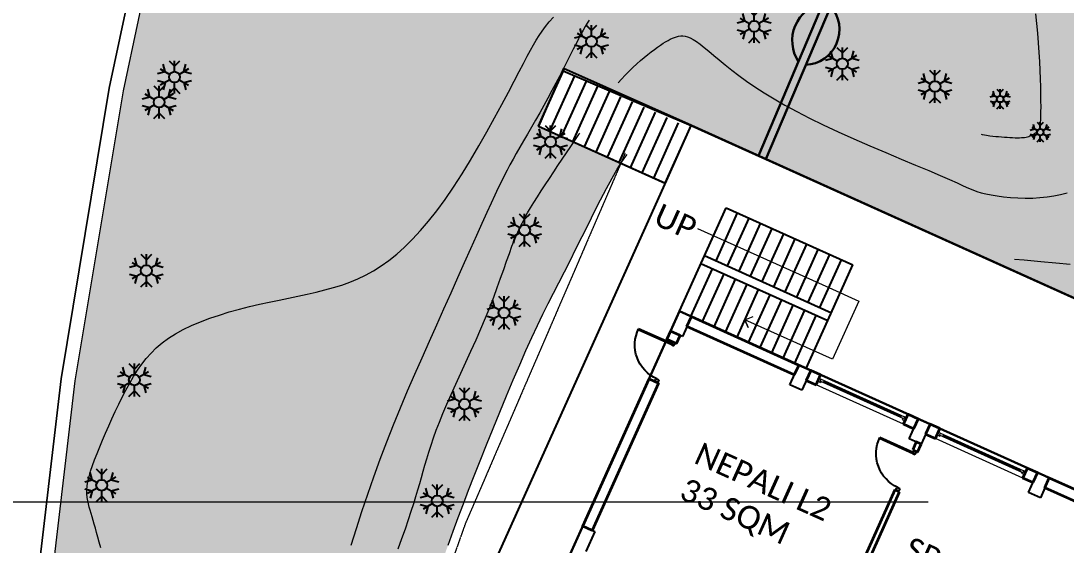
# Model space of a CAD drawing. Header units: inches. Extents: x 527934 to 2134587, y -408734 to 227304.
# Drawn here: x 680596 to 704559, y -161608 to -149600 of the extents above; entities that cross this region are included whole.
import ezdxf

# ---------------------------------------------------------------- set-up
doc = ezdxf.new("R2010")
doc.units = ezdxf.units.IN
doc.header["$MEASUREMENT"] = 0
for name, pattern in [('ACAD_ISO02W100', [15, 12, -3]), ('CONTINU', [0]), ('HIDDEN', [0.375, 0.25, -0.125])]:
    doc.linetypes.add(name, pattern=pattern)
for name, color, linetype, lineweight in [('1 FOR ELEC', 3, 'Continuous', 30), ('boundary', 1, 'Continuous', 20), ('Contour', 3, 'Continuous', 5), ('Index_Contour', 1, 'Continuous', 20), ('K-ANO-Text', 250, 'Continuous', 15), ('K-AR-Wall', 33, 'Continuous', 5), ('K-AR-Wall Section', 33, 'Continuous', 35), ('Miscellaneous', 7, 'Continuous', 15), ('NEW BLOCKS', 12, 'Continuous', 30), ('partition wall', 5, 'Continuous', 20), ('Terrace', 30, 'ACAD_ISO02W100', 15)]:
    doc.layers.add(name, color=color, linetype=linetype, lineweight=lineweight)
doc.layers.add('K-AR-Al Section', color=7, linetype='Continuous', lineweight=5, true_color=0xb0b0b0)
for name, color, linetype in [('kpl_coupe mur', 1, 'CONTINU'), ('kpl_dessin fin', 3, 'CONTINU'), ('Tree', 3, 'Continuous')]:
    doc.layers.add(name, color=color, linetype=linetype)
doc.styles.add('1.5MM TEXT', font='calibri.ttf', dxfattribs={"height": 1.5})

# ---------------------------------------------------------------- blocks, each defined once
blk = doc.blocks.new('Tree')
for p, q in [((-0.433, 0.25), (-0.525, 0.592)), ((-0.25, 0.75), (0, 0.5)), ((0, 0.25), (0, 0.75)), ((0, 0.5), (0.25, 0.75)), ((0.433, 0.25), (0.525, 0.592)), ((-0.775, 0.158), (-0.433, 0.25)), ((-0.65, 0.375), (-0.217, 0.125)), ((0.65, 0.375), (0.217, 0.125)), ((0.433, 0.25), (0.775, 0.158)), ((-0.775, -0.158), (-0.433, -0.25)), ((-0.217, -0.125), (-0.65, -0.375)), ((-0.433, -0.25), (-0.525, -0.592)), ((0, -0.75), (0, -0.25)), ((0.217, -0.125), (0.65, -0.375)), ((0.433, -0.25), (0.775, -0.158)), ((0.433, -0.25), (0.525, -0.592)), ((-0.25, -0.75), (0, -0.5)), ((0, -0.5), (0.25, -0.75))]:
    blk.add_line(p, q)
blk.add_circle((0, 0), 0.25)
blk = doc.blocks.new('bldg1')
at = {"ltscale": 0.5}
for p, q in [((2539853, 3342548), (2539003, 3342548)), ((2539853, 3342523), (2539003, 3342523)), ((2539903, 3342598), (2539828, 3342598)), ((2539828, 3342598), (2539828, 3342548)), ((2539828, 3342548), (2539853, 3342548)), ((2539853, 3342548), (2539853, 3342523)), ((2539853, 3342523), (2539903, 3342523)), ((2539903, 3342523), (2539903, 3342598)), ((2545920, 3342523), (2545070, 3342523)), ((2545920, 3342548), (2545071, 3342548)), ((2545970, 3342598), (2545895, 3342598)), ((2545895, 3342598), (2545895, 3342548)), ((2545895, 3342548), (2545920, 3342548)), ((2545920, 3342548), (2545920, 3342523)), ((2545920, 3342523), (2545970, 3342523)), ((2545970, 3342523), (2545970, 3342598)), ((2539853, 3341648), (2539853, 3341673)), ((2539853, 3341673), (2539903, 3341673)), ((2539903, 3341673), (2539903, 3341598)), ((2545920, 3341648), (2545920, 3341673)), ((2545920, 3341673), (2545970, 3341673)), ((2545970, 3341673), (2545970, 3341598)), ((2539828, 3341598), (2539828, 3341648)), ((2539828, 3341648), (2539853, 3341648)), ((2539903, 3341598), (2539828, 3341598)), ((2545895, 3341598), (2545895, 3341648)), ((2545895, 3341648), (2545920, 3341648)), ((2545970, 3341598), (2545895, 3341598))]:
    blk.add_line(p, q, dxfattribs=at)
at = {"ltscale": 0.5, "extrusion": (0, 0, -1)}
for centre in [(2539853, 3342523), (2545920, 3342523)]:
    blk.add_ellipse(centre, major_axis=(-549, 649), ratio=1, start_param=3.844435, end_param=5.444647, dxfattribs=at)
at = {"layer": 'K-AR-Al Section', "ltscale": 0.5}
for p, q in [((2543243, 3343210), (2543293, 3343210)), ((2543243, 3343135), (2543243, 3343210)), ((2543318, 3343135), (2543243, 3343135)), ((2543293, 3343210), (2543368, 3343210)), ((2543293, 3343160), (2543293, 3343210)), ((2543293, 3343210), (2545393, 3343210)), ((2543293, 3343160), (2543293, 3343210)), ((2543293, 3343210), (2543293, 3343160)), ((2543368, 3343160), (2543293, 3343160)), ((2545393, 3343160), (2543293, 3343160)), ((2543293, 3343160), (2543318, 3343160)), ((2543318, 3343160), (2543318, 3343135)), ((2543368, 3343210), (2543368, 3343160)), ((2545318, 3343185), (2543368, 3343185)), ((2545318, 3343185), (2543368, 3343185)), ((2545318, 3343210), (2545393, 3343210)), ((2545318, 3343160), (2545318, 3343210)), ((2545393, 3343160), (2545318, 3343160)), ((2545393, 3343160), (2545368, 3343160)), ((2545368, 3343160), (2545368, 3343135)), ((2545368, 3343135), (2545443, 3343135)), ((2545393, 3343210), (2545393, 3343160)), ((2545393, 3343210), (2545393, 3343160)), ((2545443, 3343210), (2545393, 3343210)), ((2545393, 3343210), (2545393, 3343160)), ((2545443, 3343135), (2545443, 3343210)), ((2546243, 3343210), (2546293, 3343210)), ((2546243, 3343135), (2546243, 3343210)), ((2546318, 3343135), (2546243, 3343135)), ((2546293, 3343210), (2546368, 3343210)), ((2546293, 3343160), (2546293, 3343210)), ((2546293, 3343210), (2548393, 3343210)), ((2546293, 3343160), (2546293, 3343210)), ((2546293, 3343210), (2546293, 3343160)), ((2546368, 3343160), (2546293, 3343160)), ((2548393, 3343160), (2546293, 3343160)), ((2546293, 3343160), (2546318, 3343160)), ((2546318, 3343160), (2546318, 3343135)), ((2546368, 3343210), (2546368, 3343160)), ((2548318, 3343185), (2546368, 3343185)), ((2548318, 3343185), (2546368, 3343185)), ((2548318, 3343210), (2548393, 3343210)), ((2548318, 3343160), (2548318, 3343210)), ((2548393, 3343160), (2548318, 3343160)), ((2548393, 3343160), (2548368, 3343160)), ((2548368, 3343160), (2548368, 3343135)), ((2548368, 3343135), (2548443, 3343135)), ((2548393, 3343210), (2548393, 3343160)), ((2548393, 3343210), (2548393, 3343160)), ((2548443, 3343210), (2548393, 3343210)), ((2548393, 3343210), (2548393, 3343160)), ((2548443, 3343135), (2548443, 3343210))]:
    blk.add_line(p, q, dxfattribs=at)
at = {"layer": 'K-AR-Wall'}
for p, q in [((2543243, 3343298), (2545443, 3343298)), ((2543243, 3343048), (2543243, 3343298)), ((2545443, 3343298), (2545443, 3343048)), ((2546243, 3343298), (2548443, 3343298)), ((2546243, 3343048), (2546243, 3343298)), ((2548443, 3343298), (2548443, 3343048)), ((2545443, 3343048), (2543243, 3343048)), ((2548443, 3343048), (2546243, 3343048))]:
    blk.add_line(p, q, dxfattribs=at)
at = {"layer": 'K-AR-Wall Section', "ltscale": 0.5}
for p, q in [((2539993, 3343298), (2542693, 3343298)), ((2539993, 3343048), (2539993, 3343298)), ((2542693, 3343298), (2542693, 3343048)), ((2543243, 3343298), (2542993, 3343298)), ((2542993, 3343298), (2542993, 3343048)), ((2543243, 3343048), (2543243, 3343298)), ((2545443, 3343298), (2545693, 3343298)), ((2545443, 3343048), (2545443, 3343298)), ((2545693, 3343298), (2545693, 3343048)), ((2546243, 3343298), (2545993, 3343298)), ((2545993, 3343298), (2545993, 3343048)), ((2546243, 3343048), (2546243, 3343298)), ((2548443, 3343298), (2548693, 3343298)), ((2548443, 3343048), (2548443, 3343298)), ((2548693, 3343298), (2548693, 3343048)), ((2548993, 3343298), (2551693, 3343298)), ((2548993, 3343048), (2548993, 3343298)), ((2542693, 3343048), (2539993, 3343048)), ((2542993, 3343048), (2543243, 3343048)), ((2545693, 3343048), (2545443, 3343048)), ((2545993, 3343048), (2546243, 3343048)), ((2548693, 3343048), (2548443, 3343048)), ((2551693, 3343048), (2548993, 3343048)), ((2539933, 3342798), (2539693, 3342798)), ((2539693, 3342798), (2539693, 3342598)), ((2539933, 3342598), (2539933, 3342798)), ((2545993, 3342798), (2545873, 3342798)), ((2545873, 3342798), (2545873, 3342598)), ((2545993, 3342598), (2545993, 3342798)), ((2539693, 3342598), (2539933, 3342598)), ((2545873, 3342598), (2545993, 3342598)), ((2539693, 3341598), (2539933, 3341598)), ((2539693, 3337898), (2539693, 3341598)), ((2539933, 3341598), (2539933, 3337898)), ((2545993, 3341598), (2545873, 3341598)), ((2545873, 3341598), (2545873, 3337898)), ((2545993, 3337898), (2545993, 3341598)), ((2539933, 3337898), (2539693, 3337898))]:
    blk.add_line(p, q, dxfattribs=at)
at = {"layer": 'kpl_coupe mur', "ltscale": 0.5}
for p, q in [((2539693, 3343298), (2539993, 3343298)), ((2539693, 3342798), (2539693, 3343298)), ((2539993, 3343298), (2539993, 3342798)), ((2542693, 3343298), (2542993, 3343298)), ((2542693, 3342798), (2542693, 3343298)), ((2542993, 3343298), (2542993, 3342798)), ((2545693, 3343298), (2545993, 3343298)), ((2545693, 3342798), (2545693, 3343298)), ((2545993, 3343298), (2545993, 3342798)), ((2548693, 3343298), (2548993, 3343298)), ((2548693, 3342798), (2548693, 3343298)), ((2548993, 3343298), (2548993, 3342798)), ((2539993, 3342798), (2539693, 3342798)), ((2542993, 3342798), (2542693, 3342798)), ((2545993, 3342798), (2545693, 3342798)), ((2548993, 3342798), (2548693, 3342798)), ((2539693, 3337898), (2539993, 3337898)), ((2539693, 3337398), (2539693, 3337898)), ((2539993, 3337898), (2539993, 3337398))]:
    blk.add_line(p, q, dxfattribs=at)
at = {"layer": 'kpl_dessin fin', "ltscale": 0.5}
for p, q in [((2538192, 3347288), (2559488, 3347288)), ((2538193, 3345898), (2538192, 3347288)), ((2538193, 3325858), (2538193, 3345898)), ((2539693, 3343298), (2539693, 3345898)), ((2539693, 3345898), (2542883, 3345898)), ((2539983, 3344698), (2539983, 3345898)), ((2540273, 3344698), (2540273, 3345898)), ((2540563, 3344698), (2540563, 3345898)), ((2540853, 3344698), (2540853, 3345898)), ((2541143, 3344698), (2541143, 3345898)), ((2541433, 3344698), (2541433, 3345898)), ((2541723, 3344698), (2541723, 3345898)), ((2542013, 3344698), (2542013, 3345898)), ((2542303, 3344698), (2542303, 3345898)), ((2542593, 3344698), (2542593, 3345898)), ((2542883, 3344498), (2542883, 3345898)), ((2539693, 3344698), (2542883, 3344698)), ((2539693, 3344498), (2542883, 3344498)), ((2539983, 3343298), (2539983, 3344498)), ((2540273, 3343298), (2540273, 3344498)), ((2540563, 3343298), (2540563, 3344498)), ((2540853, 3343298), (2540853, 3344498)), ((2541143, 3343298), (2541143, 3344498)), ((2541433, 3343298), (2541433, 3344498)), ((2541723, 3343298), (2541723, 3344498)), ((2542013, 3343298), (2542013, 3344498)), ((2542303, 3343298), (2542303, 3344498)), ((2542593, 3343298), (2542593, 3344498)), ((2542883, 3343298), (2542883, 3344498))]:
    blk.add_line(p, q, dxfattribs=at)
at = {"layer": 'partition wall', "ltscale": 0.25}
for p, q in [((2539289, 3345198), (2542593, 3345198)), ((2542593, 3345198), (2543344, 3345198)), ((2543344, 3345198), (2543344, 3343738)), ((2541143, 3343738), (2541284, 3343879)), ((2543344, 3343738), (2541143, 3343738)), ((2541143, 3343738), (2541284, 3343604)), ((2541284, 3343604), (2541143, 3343738))]:
    blk.add_line(p, q, dxfattribs=at)
at = {"layer": 'K-ANO-Text', "style": '1.5MM TEXT'}
for s, p in [('UP', (2538294, 3344870)), ('NEPALI L2', (2541389, 3340265)), ('SPANISH', (2546663, 3340265)), ('33 SQM', (2541417, 3339384))]:
    blk.add_text(s, height=525, dxfattribs=at).set_placement(p)
blk = doc.blocks.new('street light 1')
at = {"color": 2, "lineweight": 30}
for p, q in [((124236.1, 259589.5), (124236.1, 259787.9)), ((124236.1, 259787.9), (124245.8, 259787.9)), ((124245.8, 259589.5), (124245.8, 259787.9)), ((124236.1, 259589.5), (124245.8, 259589.5))]:
    blk.add_line(p, q, dxfattribs=at)
blk.add_lwpolyline([(124245.8, 259711.8, 0.625753), (124245.8, 259787.9, 2.599946)], format="xyb", dxfattribs=at)
blk.add_arc((124261.4, 259749.8), 45.6, 123.5382, 236.4618, dxfattribs=at)

msp = doc.modelspace()

# ---------------------------------------------------------------- hatches: boundary and pattern name
at = {"layer": 'Tree', "ltscale": 0.5}
h = msp.add_hatch(dxfattribs=at)
h.set_pattern_fill('GRASS', color=256, scale=800, style=0)
h.set_pattern_definition([(90, (727800.17, -145638.66), (-565.6854, 565.6854), [150, -981.371]), (45, (727800.2, -145638.7), (-565.6854, 565.6854), [150, -650]), (135, (727800.2, -145638.7), (-565.6854, -565.6854), [150, -650])])
h.paths.add_polyline_path([(718395.2, -146742.3), (705968.7, -141147.1), (689043, -133735.3), (686589, -138160.7), (685494.3, -141047.4), (684669.8, -143103), (682947.2, -151200.9), (681842.7, -157845.8), (681224.5, -163121.4), (675694, -163294.3), (670735.6, -163442.3), (664063.2, -163717.7), (664011.8, -165547.9), (663897.9, -170016.6), (663877.8, -172112), (663707.3, -174273.9), (663216.7, -178412.3), (662999.8, -180487.9), (662539.8, -184450.7), (662211.8, -187619), (662003.5, -191088.4), (658727, -190623.3), (655946.1, -190266), (654389.1, -190018.5), (654330.2, -190180.2), (653012.5, -192144.1), (649060, -197199.3, 0.1657104), (648984.1, -197743.1), (649148.1, -198307.3), (649430.6, -199050.5), (649857, -199864), (650511.5, -200863.9), (650793, -200996), (651065, -201130.8), (651326.7, -201267.2), (651577.5, -201404.1), (651816.7, -201540.4), (652043.7, -201675.1), (652358.1, -201868.9), (652732.8, -202116.8), (653065.6, -202352.3), (653317.9, -202540.9), (653484, -202667.4), (653656.1, -202799.9), (653837.4, -202940.3), (654030.3, -203089.8), (654233.1, -203247), (654443, -203409.9), (654657.4, -203576.5), (654873.5, -203744.8), (655088.6, -203912.7), (655299.9, -204078.3), (655504.8, -204239.6), (655701.5, -204394.8), (655892.3, -204543.7), (656080.8, -204686.3), (656270.2, -204822.4), (656464, -204952.2), (656665.6, -205075.6), (656878.2, -205192.7), (657105.5, -205303.3), (657350.1, -205407.7), (657613, -205506.4), (657894.4, -205600.1), (658194.6, -205689.5), (658513.8, -205775.3), (658852.5, -205858.3), (659210.9, -205939.1), (659589.2, -206018.5), (659987.4, -206096.9), (660403.4, -206174.3), (660835, -206250.4), (661279.7, -206324.9), (661735.1, -206397.5), (662199, -206468), (662668.8, -206536), (663142.2, -206601.2), (663616.9, -206663.3), (664090.1, -206721.1), (664559.2, -206773.3), (665021.6, -206818.5), (665474.5, -206855.4), (665915.3, -206882.8), (666341.4, -206899.3), (666750, -206903.7), (667139, -206895.1), (667508.2, -206874.9), (667857.7, -206844.8), (668187.9, -206806.8), (668498.8, -206762.7), (668790.9, -206714.3), (669064.2, -206663.5), (669319.1, -206612.1), (669556, -206561.6), (669775.6, -206511.5), (669979, -206461.2), (670167.3, -206409.8), (670341.4, -206356.7), (670502.4, -206301.1), (670651.2, -206242.1), (670789, -206179.2), (670917, -206111), (671038.1, -206034.8), (671155.4, -205947.2), (671272.1, -205844.9), (671391.3, -205724.8), (671516.2, -205583.6), (671649.9, -205417.9), (671795.7, -205224.4), (671955.9, -205000.7), (672130.3, -204746.4), (672318.2, -204462.3), (672518.6, -204148.7), (672730.6, -203806.2), (672953.4, -203435.4), (673186, -203036.7), (673427.7, -202610.8), (673677.4, -202158.4), (673933.3, -201682.2), (674193.5, -201185.1), (674456.2, -200670), (674719.3, -200139.7), (674981.1, -199597.3), (675239.6, -199045.7), (675492.9, -198487.7), (675739.5, -197926), (675979.6, -197362.2), (676213.7, -196797.6), (676442.3, -196233.4), (676666.2, -195670.9), (676885.7, -195111.3), (677101.6, -194556.1), (677314.2, -194006.3), (677524.4, -193462.6), (677733, -192922.9), (677941, -192384), (678149.5, -191843.1), (678359.4, -191297.2), (678571.7, -190743.5), (678787.4, -190178.8), (679007.6, -189600.4), (679233.1, -189005.9), (679463.8, -188395.8), (679699.6, -187771.1), (679940.3, -187132.9), (680185.6, -186482.3), (680435.5, -185820.3), (680689.7, -185148.2), (680948, -184466.8), (681210.1, -183777.9), (681475.3, -183085.3), (681742.7, -182393.3), (682011.5, -181706.1), (682280.8, -181028.3), (682549.8, -180363.9), (682817.7, -179717.5), (683083.5, -179093.3), (683346.4, -178494.7), (683605.8, -177920.8), (683860.9, -177369.9), (684111, -176840.3), (684355.5, -176330.1), (684593.7, -175837.5), (684824.8, -175360.9), (685048.2, -174898.3), (685263.2, -174448.6), (685469.7, -174012.6), (685667.4, -173591.6), (685856.2, -173186.8), (686035.9, -172799.8), (686206.4, -172431.7), (686367.5, -172083.9), (686519, -171757.7), (686661.1, -171453.6), (686794.7, -171168.1), (686921.3, -170896.8), (687042.2, -170635.3), (687158.7, -170379.4), (687272.1, -170124.5), (687383.9, -169866.4), (687495.2, -169600.6), (687607.6, -169323), (687722.4, -169030.3), (687841.1, -168719.2), (687965.2, -168386.8), (688096.2, -168029.9), (688235.6, -167645.3), (688384.7, -167229.9), (688545.2, -166780.5), (688717.7, -166296.4), (688899.3, -165785.6), (689086.6, -165258.4), (689275.9, -164725.3), (689463.7, -164196.6), (689646.4, -163682.7), (689820.4, -163193.9), (689982.1, -162740.6), (690129, -162330.1), (690263.4, -161956.9), (690388.5, -161612.5), (690507.5, -161288.4), (690623.8, -160976), (690740.6, -160666.8), (690861.1, -160352.2), (690988.7, -160023.8), (691125.6, -159675.5), (691270.6, -159311.3), (691421.1, -158937.5), (691575, -158560.6), (691729.7, -158187.1), (691883.1, -157823.4), (692032.6, -157475.8), (692176.1, -157151), (692311.7, -156853.2), (692440.9, -156578.7), (692565.4, -156321.7), (692687.2, -156076.4), (692808.2, -155836.8), (692930.3, -155597.3), (693055.5, -155352), (693185.7, -155095), (693322.1, -154822.7), (693462.9, -154539.8), (693605.7, -154253), (693748.2, -153969.2), (693887.8, -153695.2), (694022.1, -153437.8), (694148.8, -153203.7), (694325.3, -152894.7), (694349.6, -152860.3), (692460.2, -152010), (693033.6, -150691.6), (695967.6, -151998.4), (712646.9, -159508.5)])

# ---------------------------------------------------------------- linework, layer by layer
at = {"layer": '1 FOR ELEC', "color": 2, "linetype": 'HIDDEN', "lineweight": 30, "ltscale": 1500}
msp.add_spline([(749266.6, -155173), (738320.5, -152445), (733090.5, -149543), (699077.8, -149230.1)], degree=3, dxfattribs=at)
at = {"layer": 'boundary', "ltscale": 0.25}
msp.add_lwpolyline([(684352.9, -143006.5), (682622.9, -151139.5), (681515.9, -157799.5), (680929.9, -162800.5), (675683.9, -162964.5)], dxfattribs=at)
at = {"layer": 'Contour'}
for points in [[(703859.7, -149437.4), (703880.7, -149657.9), (703900.2, -149880.4), (703917.9, -150102.1), (703933.2, -150320.1), (703945.8, -150531.6), (703955.8, -150734.8), (703963.6, -150928), (703969.2, -151109.5), (703973, -151277.5), (703975.2, -151430.3), (703976.1, -151566.3), (703975.7, -151683.8), (703974.4, -151781.6), (703972, -151861.6), (703968.2, -151926.1), (703962.7, -151977.6), (703955.4, -152018.4), (703946, -152051.1), (703934.3, -152077.9), (703919.9, -152101.4), (703902.9, -152123.4), (703883.3, -152144.4), (703861.5, -152164.2), (703837.9, -152182.8), (703812.6, -152199.9), (703786.1, -152215.6), (703758.7, -152229.8), (703730.6, -152242.2), (703702, -152253), (703672.5, -152262), (703641.4, -152269.4), (703608.2, -152275.3), (703572.3, -152279.5), (703533.1, -152282.3), (703489.9, -152283.7), (703442.2, -152283.7), (703389.6, -152282.5), (703332.8, -152280.1), (703272.4, -152276.8), (703209.4, -152272.8), (703144.6, -152268.2), (703078.7, -152263.3), (703012.7, -152258.3), (702947.4, -152253.3), (702882.4, -152248.1), (702813.5, -152240.7), (702735, -152228.5), (702641.5, -152209.2), (702621, -152203.9)], [(693626.3, -149582.2), (693580.7, -149649.4), (693534.4, -149724.9), (693486.3, -149809.3), (693435.5, -149903.3), (693381.3, -150007.5), (693322.7, -150122.5), (693258.8, -150248.8), (693189, -150386.8), (693113.7, -150535), (693033.6, -150691.6), (692949.4, -150854.9), (692861.7, -151022.9), (692771.2, -151194), (692678.6, -151366.4), (692584.5, -151538.2), (692489.8, -151707.8), (692395.1, -151874.4), (692301.4, -152037.3), (692209.6, -152195.6), (692120.6, -152348.8), (692035.2, -152496.1), (691954.3, -152636.9), (691878.8, -152770.3), (691809, -152896.7), (691742.9, -153020.2), (691677.8, -153146.1), (691611.3, -153279.5), (691540.8, -153425.7), (691463.6, -153589.6), (691377.1, -153776.7), (691278.8, -153991.9), (691166.8, -154239), (691042.1, -154515.6), (690906.3, -154817.7), (690761.1, -155141.5), (690608.3, -155482.9), (690449.5, -155838.1), (690286.3, -156203.1), (690120.6, -156573.9), (689953.7, -156947.5), (689786.7, -157323.4), (689620.3, -157701.9), (689455.4, -158083.5), (689292.7, -158468.5), (689133.1, -158857.3), (688977.3, -159250.1), (688826.1, -159647.4), (688680.3, -160048.8), (688540.5, -160450.6), (688407.1, -160848.6), (688280.8, -161238.4), (688162, -161615.7)], [(694287.6, -151015.3), (694362.8, -150932.9), (694450.9, -150840.2), (694539.1, -150751.3), (694627.1, -150666.5), (694714.6, -150585.9), (694800.8, -150509.6), (694885.2, -150437.9), (694967.1, -150370.9), (695046, -150308.8), (695121.2, -150251.8), (695192.1, -150200.2), (695258.3, -150154), (695320.1, -150113), (695378.1, -150077), (695432.9, -150045.7), (695484.8, -150018.8), (695534.6, -149996.1), (695582.7, -149977.3), (695629.6, -149962.1), (695676, -149950.6), (695723, -149943.7), (695771.7, -149942.8), (695823.4, -149949.1), (695879.3, -149964), (695940.4, -149988.7), (696008.1, -150024.6), (696083.4, -150073), (696167.5, -150134.7), (696261.1, -150209), (696364.9, -150294.5), (696479.3, -150390.2), (696605, -150494.7), (696742.7, -150606.8), (696893, -150725.4), (697056.4, -150849.2), (697233.7, -150977.1), (697426.4, -151109.1), (697636, -151245), (697864, -151384.8), (698112.2, -151528.7), (698381.9, -151676.5), (698674.8, -151828.3), (698992.5, -151984.1), (699334.6, -152143.4), (699693.7, -152303.9), (700060, -152463), (700424.3, -152617.9), (700777.1, -152765.8), (701108.8, -152904.1), (701409.9, -153030), (701671.1, -153140.8), (701885.8, -153234.6), (702059.6, -153312.6), (702200.8, -153376.9), (702318.1, -153429.5), (702419.8, -153472.4), (702514.4, -153507.8), (702610.5, -153537.5), (702716.5, -153563.8), (702838.9, -153588.1), (702976.8, -153610.1), (703127.1, -153629), (703286.8, -153644), (703452.9, -153654.4), (703622.5, -153659.2), (703792.6, -153657.8), (703960.1, -153649.2), (704122.8, -153633), (704280.6, -153609.3), (704434.4, -153578.6), (704584.7, -153541.5)], [(689246.4, -161696.6), (689331.5, -161457.4), (689410.9, -161232.2), (689483, -161023.3), (689546.6, -160832.3), (689602.6, -160657.3), (689652.5, -160495.1), (689697.7, -160343), (689739.5, -160198.1), (689779.6, -160057.3), (689819.2, -159917.7), (689859.8, -159776.5), (689902.8, -159631.1), (689949.3, -159479.8), (690000.3, -159321.4), (690056.8, -159154.8), (690120, -158978.7), (690190.7, -158792), (690270.2, -158593.2), (690359.3, -158381.3), (690458.6, -158155.7), (690566.1, -157918.4), (690679.5, -157672.3), (690796.3, -157420), (690914.1, -157164.4), (691030.3, -156908.2), (691142.6, -156654.2), (691248.5, -156405), (691346.1, -156163.3), (691435.7, -155930.1), (691518.2, -155706.4), (691594.5, -155493.2), (691665.5, -155291.2), (691731.9, -155101.5), (691794.7, -154924.9), (691854.8, -154762.4), (691913, -154614.2), (691970.4, -154478.1), (692028, -154351.3), (692087, -154231), (692148.5, -154114.4), (692213.4, -153998.6), (692282.9, -153880.8), (692358.1, -153758.2), (692439.6, -153628.6), (692526.8, -153492.7), (692618.5, -153351.9), (692713.6, -153207.4), (692810.9, -153060.7), (692909.5, -152913), (693008.2, -152765.6), (693105.8, -152620), (693201.5, -152477.2), (693295.3, -152337.6), (693387.5, -152201.2), (693408.5, -152170.4)], [(690388.5, -161612.5), (690507.5, -161288.4), (690623.8, -160976), (690740.6, -160666.8), (690861.1, -160352.2), (690988.7, -160023.8), (691125.6, -159675.5), (691270.6, -159311.3), (691421.1, -158937.5), (691575, -158560.6), (691729.7, -158187.1), (691883.1, -157823.4), (692032.6, -157475.8), (692176.1, -157151), (692311.7, -156853.2), (692440.9, -156578.7), (692565.4, -156321.7), (692687.2, -156076.4), (692808.2, -155836.8), (692930.3, -155597.3), (693055.5, -155352), (693185.7, -155095), (693322.1, -154822.7), (693462.9, -154539.8), (693605.7, -154253), (693748.2, -153969.2), (693887.8, -153695.2), (694022.1, -153437.8), (694148.8, -153203.7), (694265.2, -152999.8), (694370, -152831.3), (694464.9, -152696.7), (694496.1, -152659.8)], [(703376.7, -155056.5), (703600.9, -155074.2), (703979.2, -155107.9), (704326.2, -155141), (704648.6, -155171.4)]]:
    msp.add_lwpolyline(points, dxfattribs=at)
at = {"layer": 'Index_Contour', "color": 1}
msp.add_lwpolyline([(682426.5, -161669.1), (682392.4, -161542.9), (682360.4, -161426.5), (682330.7, -161319.2), (682302.9, -161220.1), (682276.9, -161128), (682252.4, -161042), (682229, -160960.9), (682206.7, -160883.8), (682185.1, -160809.4), (682164.2, -160736.7), (682145, -160664.2), (682128.6, -160590.5), (682116.4, -160514.1), (682109.3, -160433.5), (682108.8, -160347.2), (682115.9, -160253.7), (682131.9, -160151.6), (682157.6, -160039.6), (682192.4, -159918.4), (682235.3, -159788.6), (682285.4, -159651.3), (682341.7, -159507.1), (682403.3, -159356.9), (682469.2, -159201.7), (682538.4, -159042.1), (682610.1, -158879.2), (682684.3, -158714.2), (682760.8, -158548.2), (682839.8, -158382.6), (682921.2, -158218.6), (683005, -158057.6), (683091.3, -157900.7), (683180, -157749.2), (683271.5, -157604.2), (683367.4, -157465.8), (683469.4, -157333.8), (683579.5, -157208.1), (683699.4, -157088.5), (683831, -156974.9), (683976.2, -156867.2), (684136.8, -156765.1), (684313.9, -156668.6), (684505.9, -156577.6), (684710.4, -156492.1), (684924.8, -156412), (685146.9, -156337.2), (685374.2, -156267.8), (685604.3, -156203.8), (685834.8, -156144.9), (686063.7, -156091.1), (686290, -156041.4), (686513.3, -155994.6), (686733, -155949.5), (686948.8, -155905.1), (687160, -155860.1), (687366.2, -155813.4), (687566.9, -155763.8), (687761.8, -155710.1), (687951.6, -155650.9), (688137.1, -155584.3), (688319.3, -155509), (688499.2, -155423.2), (688677.5, -155325.4), (688855.2, -155213.9), (689033.2, -155087.2), (689212.3, -154943.7), (689392.7, -154782.7), (689574.8, -154603.5), (689758.6, -154405.2), (689944.3, -154187.4), (690132.1, -153949.1), (690322.2, -153689.8), (690514.7, -153408.8), (690709.4, -153106.6), (690903.8, -152789.3), (691095.2, -152464.3), (691280.7, -152138.8), (691457.4, -151820.3), (691622.5, -151516), (691773.1, -151233.4), (691906.3, -150979.7), (692020.5, -150760.3), (692117.9, -150572.4), (692202.1, -150411.1), (692276.4, -150271.5), (692344.5, -150148.9), (692409.6, -150038.3), (692475.4, -149934.9), (692545.2, -149833.8), (692622.1, -149730.9), (692707.8, -149624.3), (692803.3, -149512.9)], dxfattribs=at)
at = {"layer": 'kpl_dessin fin', "ltscale": 0.5}
for p, q in [((692460.2, -152010), (693055.3, -150687.8)), ((692460.2, -152010), (693031, -150741.8)), ((692724.7, -152129.1), (693295.4, -150860.8)), ((693031, -150741.8), (695964.3, -151996.9)), ((692989.1, -152248.1), (693559.9, -150979.8)), ((693253.6, -152367.1), (693824.3, -151098.8)), ((693518, -152486.1), (694088.8, -151217.8)), ((693782.5, -152605.1), (694353.2, -151336.8)), ((694046.9, -152724.1), (694617.7, -151455.8)), ((694311.4, -152843.1), (694882.1, -151574.9)), ((694575.8, -152962.1), (695146.6, -151693.9)), ((694840.3, -153081.1), (695411, -151812.9)), ((692460.2, -152010), (695369.2, -153319.2)), ((695104.7, -153200.2), (695675.5, -151931.9)), ((695369.2, -153319.2), (695940, -152050.9))]:
    msp.add_line(p, q, dxfattribs=at)
at = {"layer": 'Miscellaneous', "ltscale": 0.25}
msp.add_lwpolyline([(701398.1, -160626.1), (673806.1, -160626.1)], dxfattribs=at)
at = {"layer": 'NEW BLOCKS', "ltscale": 0.5}
msp.add_lwpolyline([(695694, -156251.3), (725164.4, -169520.9), (718702, -183873.1), (689231.7, -170603.5)], close=True, dxfattribs=at)
at = {"layer": 'partition wall', "ltscale": 0.25}
for points in [[(675694, -163294.3), (681224.5, -163121.4), (681842.7, -157845.8), (682947.2, -151200.9), (684669.8, -143103), (685494.3, -141047.4), (686589, -138160.7), (689686.4, -132575.1), (692050.1, -127287.2), (694563.9, -123091.6), (697160.3, -120621.4), (697648, -120194.9), (699802.2, -117798.7)], [(675683.9, -162964.5), (680929.9, -162800.5), (681515.9, -157799.5), (682622.9, -151139.5), (684352.9, -143006.5)]]:
    msp.add_lwpolyline(points, dxfattribs=at)
at = {"layer": 'Terrace', "ltscale": 0.25}
msp.add_lwpolyline([(694446.6, -152637.5), (690780.9, -161126.5), (687694.9, -169827.5), (683433.9, -179561.5), (679579.9, -189806.5), (679068.9, -191971.5), (678401.9, -193932.5), (677510.9, -195613.5), (677000.9, -197407.5), (675168.5, -201596.1)], dxfattribs=at)
at = {"layer": 'Tree', "ltscale": 0.5}
msp.add_lwpolyline([(718395.2, -146742.3), (712646.9, -159508.5), (695967.6, -151998.4), (693033.6, -150691.6), (692460.2, -152010), (695372.5, -153320.7)], dxfattribs=at)

# ---------------------------------------------------------------- block references
at = {"rotation": 335.7595136373062}
msp.add_blockref('bldg1', (-2992724, -2162056.3), dxfattribs=at)
at = {"layer": '1 FOR ELEC', "color": 2, "xscale": 19.164599988754, "yscale": 19.16460000083316, "zscale": 19.16459999996005, "rotation": 336.9964304483866}
msp.add_blockref('street light 1', (-3438243.3, -3801575.9), dxfattribs=at)
at = {"layer": 'Tree', "xscale": 500, "yscale": 500, "zscale": 500, "rotation": 359.9999999999867}
for p in [(697407.9, -149724.5), (693676.9, -150069.5), (699428.9, -150581.5), (684116.9, -150886.5), (701552.9, -151102.5), (683764.9, -151461.5), (692738.9, -152370.5), (692144.9, -154395.5), (683471.9, -155320.5), (691673.9, -156284.5), (683197.9, -157825.5), (690766.9, -158381.5), (682449.9, -160238.5), (690140.9, -160596.5)]:
    msp.add_blockref('Tree', p, dxfattribs=at)
at = {"layer": 'Tree', "xscale": 300, "yscale": 300, "zscale": 300}
for p in [(703047.9, -151389.5), (703966.9, -152147.5)]:
    msp.add_blockref('Tree', p, dxfattribs=at)

doc.saveas('drawing.dxf')
